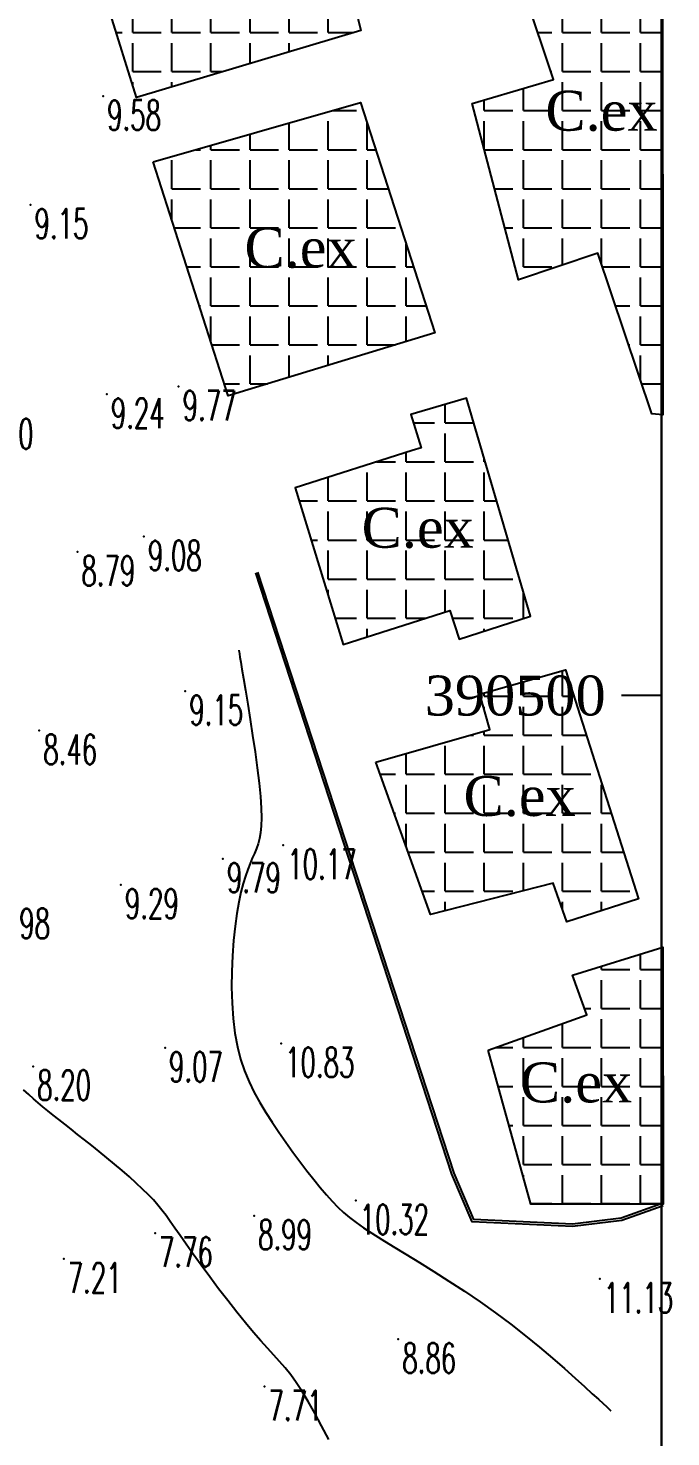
# Model space of a CAD drawing. Header units: millimetres. Extents: x 88261 to 90953, y 390274 to 392322.
# Drawn here: x 90872.6 to 90953, y 390404.7 to 390581.1 of the extents above; entities that cross this region are included whole.
import ezdxf
from ezdxf.enums import TextEntityAlignment as Align

# ---------------------------------------------------------------- set-up
doc = ezdxf.new("R2010")
doc.units = ezdxf.units.MM
doc.header["$LTSCALE"] = 25
for name, color, linetype in [('Carroyage(1)', 7, 'Continuous'), ('Carroyage(1)_Textes', 7, 'Continuous'), ('CN_01_00', 42, 'Continuous'), ('CN_02_00', 16, 'Continuous'), ('route', 253, 'Continuous'), ('TopoAlt', 7, 'Continuous'), ('TOPOJIS', 7, 'Continuous')]:
    doc.layers.add(name, color=color, linetype=linetype)
doc.styles.add('Romans 1.0', font='Romans.shx', dxfattribs={"width": 0.99, "height": 1})
doc.styles.get("Standard").update_dxf_attribs({"font": 'times.ttf'})
pattern_1 = [(0, (-0.35, -2.46), (0, 4.8895), [3.556, -1.3335]), (90, (-0.35, -2.46), (-4.8895, 3e-16), [3.556, -1.3335])]

# ---------------------------------------------------------------- blocks, each defined once
blk = doc.blocks.new('TCPOINT')
at = {"color": 0}
blk.add_point((0, 0), dxfattribs=at)
at = {"layer": 'TopoAlt', "style": 'Romans 1.0', "width": 0.99}
blk.add_attdef('ALT', text='', height=200, dxfattribs=at).set_placement((0.5, -0.5), align=Align.TOP_LEFT)

msp = doc.modelspace()

# ---------------------------------------------------------------- hatches: boundary and pattern name
h = msp.add_hatch()
h.set_pattern_fill('ANGLE', color=8, scale=0.7)
h.set_pattern_definition(pattern_1)
h.paths.add_polyline_path([(90914.22, 390580.85), (90912.89, 390586.41), (90909.02, 390585.41), (90906.59, 390593.19), (90909.28, 390594.2), (90903.95, 390608.88), (90895.1, 390605.49), (90896.97, 390600.61), (90881.94, 390595.91), (90879.19, 390594.7), (90886.13, 390572.46)])
h = msp.add_hatch()
h.set_pattern_fill('ANGLE', color=8, scale=0.7)
h.set_pattern_definition(pattern_1)
h.paths.add_polyline_path([(90938.36, 390574.72), (90928.18, 390571.71), (90933.97, 390549.59), (90943.89, 390552.93), (90950.66, 390532.81), (90952.03, 390532.69), (90952, 390593.12), (90948.6, 390602.27), (90931.14, 390596.33)])
h = msp.add_hatch()
h.set_pattern_fill('ANGLE', color=8, scale=0.7)
h.set_pattern_definition(pattern_1)
h.paths.add_polyline_path([(90914.18, 390571.82), (90888.21, 390564.37), (90897.63, 390535.08), (90923.49, 390542.98)])
h = msp.add_hatch()
h.set_pattern_fill('ANGLE', color=8, scale=0.7)
h.set_pattern_definition(pattern_1)
h.paths.add_polyline_path([(90925.36, 390508.2), (90926.53, 390504.59), (90935.45, 390507.46), (90927.44, 390534.77), (90920.47, 390532.73), (90921.79, 390528.58), (90906.01, 390523.57), (90912.03, 390503.92)])
h = msp.add_hatch()
h.set_pattern_fill('ANGLE', color=8, scale=0.7)
h.set_pattern_definition(pattern_1)
h.paths.add_polyline_path([(90939.85, 390500.75), (90929.12, 390497.7), (90930.39, 390493.29), (90916.11, 390489.2), (90922.96, 390470.13), (90938.29, 390474.02), (90940, 390469.19), (90948.99, 390472.06)])
h = msp.add_hatch()
h.set_pattern_fill('ANGLE', color=8, scale=0.7)
h.set_pattern_definition(pattern_1)
h.paths.add_polyline_path([(90952.06, 390466.01), (90940.74, 390462.51), (90942.51, 390457.53), (90930.15, 390453.13), (90935.52, 390433.82), (90952.07, 390433.83)])

# ---------------------------------------------------------------- linework, layer by layer
at = {"elevation": 14.57}
msp.add_lwpolyline([(88260.96, 392322.08), (90951.88, 392322.08), (90951.88, 390274.46), (88260.96, 390274.46)], close=True, dxfattribs=at)
at = {"color": 8, "flags": 128}
for points in [[(90881.94, 390595.91), (90896.97, 390600.61), (90895.1, 390605.49), (90903.95, 390608.88), (90909.28, 390594.2), (90906.59, 390593.19), (90909.02, 390585.41), (90912.89, 390586.41), (90914.22, 390580.85), (90886.13, 390572.46), (90879.19, 390594.7)], [(90888.21, 390564.37), (90914.18, 390571.82), (90923.49, 390542.98), (90897.63, 390535.08)], [(90916.11, 390489.2), (90930.39, 390493.29), (90929.12, 390497.7), (90939.85, 390500.75), (90948.99, 390472.06), (90940, 390469.19), (90938.29, 390474.02), (90922.96, 390470.13)]]:
    msp.add_lwpolyline(points, close=True, dxfattribs=at)
for points in [[(90931.14, 390596.33), (90948.6, 390602.27), (90952, 390593.12), (90952.03, 390532.69), (90950.66, 390532.81), (90943.89, 390552.93), (90933.97, 390549.59), (90928.18, 390571.71), (90938.36, 390574.72), (90931.14, 390596.33)], [(90920.67, 390528.23), (90906.01, 390523.57), (90912.03, 390503.92), (90925.36, 390508.2), (90926.53, 390504.59), (90935.45, 390507.46), (90927.44, 390534.77), (90920.47, 390532.73), (90921.79, 390528.58), (90920.67, 390528.23)], [(90930.15, 390453.13), (90942.51, 390457.53), (90940.74, 390462.51), (90952.06, 390466.01), (90952.07, 390433.83), (90935.52, 390433.82), (90930.15, 390453.13)]]:
    msp.add_lwpolyline(points, dxfattribs=at)
at = {"layer": 'Carroyage(1)'}
msp.add_line((90951.88, 390497.54), (90946.88, 390497.54), dxfattribs=at)
msp.add_lwpolyline([(88260.96, 390274.46), (90951.88, 390274.46), (90951.88, 392322.08), (88260.96, 392322.08)], close=True, dxfattribs=at)
at = {"layer": 'CN_01_00', "elevation": 8, "flags": 128}
msp.add_lwpolyline([(90910.21, 390404.36), (90909.3, 390406.04), (90908.45, 390407.63), (90907.63, 390409.09), (90906.87, 390410.38), (90906.14, 390411.5), (90905.44, 390412.46), (90904.75, 390413.33), (90904.05, 390414.13), (90903.32, 390414.93), (90902.55, 390415.77), (90901.71, 390416.69), (90900.79, 390417.74), (90899.77, 390418.96), (90898.69, 390420.31), (90897.56, 390421.75), (90896.42, 390423.24), (90895.3, 390424.74), (90894.22, 390426.19), (90893.23, 390427.56), (90892.34, 390428.81), (90891.58, 390429.89), (90890.93, 390430.83), (90890.36, 390431.65), (90889.83, 390432.39), (90889.32, 390433.06), (90888.81, 390433.71), (90888.25, 390434.35), (90887.62, 390435.01), (90886.9, 390435.72), (90886.1, 390436.47), (90885.24, 390437.25), (90884.32, 390438.05), (90883.38, 390438.85), (90882.42, 390439.65), (90881.46, 390440.43), (90880.53, 390441.18), (90879.63, 390441.9), (90878.76, 390442.57), (90877.94, 390443.22), (90877.15, 390443.83), (90876.4, 390444.42), (90875.7, 390444.97), (90875.03, 390445.51), (90874.4, 390446.02), (90873.81, 390446.52), (90873.23, 390447.02), (90872.63, 390447.55), (90871.99, 390448.14)], dxfattribs=at)
at = {"layer": 'CN_02_00', "elevation": 10, "flags": 128}
msp.add_lwpolyline([(90898.94, 390503.21), (90898.94, 390503.2), (90898.95, 390503.16), (90898.97, 390503.03), (90899.01, 390502.77), (90899.08, 390502.35), (90899.19, 390501.72), (90899.33, 390500.84), (90899.53, 390499.68), (90899.77, 390498.2), (90900.06, 390496.47), (90900.36, 390494.55), (90900.67, 390492.53), (90900.98, 390490.48), (90901.25, 390488.47), (90901.48, 390486.58), (90901.65, 390484.89), (90901.75, 390483.44), (90901.78, 390482.23), (90901.75, 390481.21), (90901.66, 390480.35), (90901.53, 390479.61), (90901.35, 390478.96), (90901.14, 390478.36), (90900.9, 390477.77), (90900.63, 390477.15), (90900.36, 390476.49), (90900.07, 390475.75), (90899.78, 390474.93), (90899.49, 390473.98), (90899.21, 390472.9), (90898.94, 390471.66), (90898.7, 390470.24), (90898.48, 390468.63), (90898.29, 390466.85), (90898.15, 390464.95), (90898.07, 390462.98), (90898.04, 390460.99), (90898.09, 390459), (90898.22, 390457.07), (90898.44, 390455.24), (90898.76, 390453.55), (90899.17, 390451.98), (90899.66, 390450.52), (90900.23, 390449.14), (90900.87, 390447.83), (90901.57, 390446.56), (90902.32, 390445.31), (90903.12, 390444.08), (90903.96, 390442.83), (90904.83, 390441.58), (90905.71, 390440.35), (90906.59, 390439.16), (90907.47, 390438.01), (90908.32, 390436.92), (90909.14, 390435.92), (90909.92, 390435), (90910.65, 390434.19), (90911.36, 390433.47), (90912.07, 390432.8), (90912.82, 390432.17), (90913.64, 390431.54), (90914.57, 390430.88), (90915.62, 390430.18), (90916.85, 390429.41), (90918.26, 390428.54), (90919.84, 390427.58), (90921.55, 390426.53), (90923.37, 390425.4), (90925.26, 390424.2), (90927.21, 390422.93), (90929.16, 390421.6), (90931.1, 390420.21), (90933, 390418.79), (90934.83, 390417.34), (90936.58, 390415.92), (90938.21, 390414.53), (90939.71, 390413.23), (90941.06, 390412.03), (90942.23, 390410.97), (90943.21, 390410.08), (90943.98, 390409.38), (90944.56, 390408.85), (90944.97, 390408.47), (90945.25, 390408.22), (90945.41, 390408.06), (90945.5, 390407.98), (90945.53, 390407.95), (90945.54, 390407.95)], dxfattribs=at)
at = {"layer": 'route', "color": 252, "elevation": 9.74, "flags": 128}
for points in [[(90952.07, 390433.61), (90946.91, 390431.8), (90940.72, 390431.03), (90928.17, 390431.62), (90925.62, 390437.58), (90901.06, 390512.91)], [(90951.97, 390433.9), (90946.84, 390432.09), (90940.71, 390431.33), (90928.38, 390431.91), (90925.9, 390437.69), (90901.34, 390513.01)]]:
    msp.add_lwpolyline(points, dxfattribs=at)

# ---------------------------------------------------------------- block references
at = {"layer": 'TOPOJIS'}
ref = msp.add_blockref('TCPOINT', (90881.95, 390572.61, 9.58), dxfattribs=at)
ref.add_attrib('ALT', '9.58', dxfattribs={"layer": 'TopoAlt', "height": 3.75, "style": 'Romans 1.0', "width": 0.6}).set_placement((90882.45, 390572.11, 9.58), align=Align.TOP_LEFT)
ref = msp.add_blockref('TCPOINT', (90872.85, 390559.02, 9.15), dxfattribs=at)
ref.add_attrib('ALT', '9.15', dxfattribs={"layer": 'TopoAlt', "height": 3.75, "style": 'Romans 1.0', "width": 0.6}).set_placement((90873.35, 390558.52, 9.15), align=Align.TOP_LEFT)
ref = msp.add_blockref('TCPOINT', (90882.41, 390535.27, 9.24), dxfattribs=at)
ref.add_attrib('ALT', '9.24', dxfattribs={"layer": 'TopoAlt', "height": 3.75, "style": 'Romans 1.0', "width": 0.6}).set_placement((90882.91, 390534.77, 9.24), align=Align.TOP_LEFT)
ref = msp.add_blockref('TCPOINT', (90891.41, 390536.24, 9.77), dxfattribs=at)
ref.add_attrib('ALT', '9.77', dxfattribs={"layer": 'TopoAlt', "height": 3.75, "style": 'Romans 1.0', "width": 0.6}).set_placement((90891.91, 390535.74, 9.77), align=Align.TOP_LEFT)
ref = msp.add_blockref('TCPOINT', (90866, 390532.68, 8.9), dxfattribs=at)
ref.add_attrib('ALT', '8.90', dxfattribs={"layer": 'TopoAlt', "height": 3.75, "style": 'Romans 1.0', "width": 0.6}).set_placement((90866.5, 390532.18, 8.9), align=Align.TOP_LEFT)
ref = msp.add_blockref('TCPOINT', (90887.05, 390517.44, 9.08), dxfattribs=at)
ref.add_attrib('ALT', '9.08', dxfattribs={"layer": 'TopoAlt', "height": 3.75, "style": 'Romans 1.0', "width": 0.6}).set_placement((90887.55, 390516.94, 9.08), align=Align.TOP_LEFT)
ref = msp.add_blockref('TCPOINT', (90878.73, 390515.54, 8.79), dxfattribs=at)
ref.add_attrib('ALT', '8.79', dxfattribs={"layer": 'TopoAlt', "height": 3.75, "style": 'Romans 1.0', "width": 0.6}).set_placement((90879.23, 390515.04, 8.79), align=Align.TOP_LEFT)
ref = msp.add_blockref('TCPOINT', (90892.24, 390498.09, 9.15), dxfattribs=at)
ref.add_attrib('ALT', '9.15', dxfattribs={"layer": 'TopoAlt', "height": 3.75, "style": 'Romans 1.0', "width": 0.6}).set_placement((90892.74, 390497.59, 9.15), align=Align.TOP_LEFT)
ref = msp.add_blockref('TCPOINT', (90873.96, 390493.16, 8.46), dxfattribs=at)
ref.add_attrib('ALT', '8.46', dxfattribs={"layer": 'TopoAlt', "height": 3.75, "style": 'Romans 1.0', "width": 0.6}).set_placement((90874.46, 390492.66, 8.46), align=Align.TOP_LEFT)
ref = msp.add_blockref('TCPOINT', (90904.51, 390478.8, 10.17), dxfattribs=at)
ref.add_attrib('ALT', '10.17', dxfattribs={"layer": 'TopoAlt', "height": 3.75, "style": 'Romans 1.0', "width": 0.6}).set_placement((90905.01, 390478.3, 10.17), align=Align.TOP_LEFT)
ref = msp.add_blockref('TCPOINT', (90896.95, 390477.1, 9.79), dxfattribs=at)
ref.add_attrib('ALT', '9.79', dxfattribs={"layer": 'TopoAlt', "height": 3.75, "style": 'Romans 1.0', "width": 0.6}).set_placement((90897.45, 390476.6, 9.79), align=Align.TOP_LEFT)
ref = msp.add_blockref('TCPOINT', (90884.18, 390473.84, 9.29), dxfattribs=at)
ref.add_attrib('ALT', '9.29', dxfattribs={"layer": 'TopoAlt', "height": 3.75, "style": 'Romans 1.0', "width": 0.6}).set_placement((90884.68, 390473.34, 9.29), align=Align.TOP_LEFT)
ref = msp.add_blockref('TCPOINT', (90868.06, 390471.36, 8.98), dxfattribs=at)
ref.add_attrib('ALT', '8.98', dxfattribs={"layer": 'TopoAlt', "height": 3.75, "style": 'Romans 1.0', "width": 0.6}).set_placement((90868.56, 390470.86, 8.98), align=Align.TOP_LEFT)
ref = msp.add_blockref('TCPOINT', (90889.7, 390453.4, 9.07), dxfattribs=at)
ref.add_attrib('ALT', '9.07', dxfattribs={"layer": 'TopoAlt', "height": 3.75, "style": 'Romans 1.0', "width": 0.6}).set_placement((90890.2, 390452.9, 9.07), align=Align.TOP_LEFT)
ref = msp.add_blockref('TCPOINT', (90904.24, 390453.97, 10.83), dxfattribs=at)
ref.add_attrib('ALT', '10.83', dxfattribs={"layer": 'TopoAlt', "height": 3.75, "style": 'Romans 1.0', "width": 0.6}).set_placement((90904.74, 390453.47, 10.83), align=Align.TOP_LEFT)
ref = msp.add_blockref('TCPOINT', (90873.19, 390451.09, 8.2), dxfattribs=at)
ref.add_attrib('ALT', '8.20', dxfattribs={"layer": 'TopoAlt', "height": 3.75, "style": 'Romans 1.0', "width": 0.6}).set_placement((90873.69, 390450.59, 8.2), align=Align.TOP_LEFT)
ref = msp.add_blockref('TCPOINT', (90913.58, 390434.29, 10.32), dxfattribs=at)
ref.add_attrib('ALT', '10.32', dxfattribs={"layer": 'TopoAlt', "height": 3.75, "style": 'Romans 1.0', "width": 0.6}).set_placement((90914.08, 390433.79, 10.32), align=Align.TOP_LEFT)
ref = msp.add_blockref('TCPOINT', (90900.86, 390432.38, 8.99), dxfattribs=at)
ref.add_attrib('ALT', '8.99', dxfattribs={"layer": 'TopoAlt', "height": 3.75, "style": 'Romans 1.0', "width": 0.6}).set_placement((90901.36, 390431.88, 8.99), align=Align.TOP_LEFT)
ref = msp.add_blockref('TCPOINT', (90888.45, 390430.21, 7.76), dxfattribs=at)
ref.add_attrib('ALT', '7.76', dxfattribs={"layer": 'TopoAlt', "height": 3.75, "style": 'Romans 1.0', "width": 0.6}).set_placement((90888.95, 390429.71, 7.76), align=Align.TOP_LEFT)
ref = msp.add_blockref('TCPOINT', (90877.02, 390426.96, 7.21), dxfattribs=at)
ref.add_attrib('ALT', '7.21', dxfattribs={"layer": 'TopoAlt', "height": 3.75, "style": 'Romans 1.0', "width": 0.6}).set_placement((90877.52, 390426.46, 7.21), align=Align.TOP_LEFT)
ref = msp.add_blockref('TCPOINT', (90944.15, 390424.47, 11.12), dxfattribs=at)
ref.add_attrib('ALT', '11.13', dxfattribs={"layer": 'TopoAlt', "height": 3.75, "style": 'Romans 1.0', "width": 0.6}).set_placement((90944.65, 390423.97, 11.12), align=Align.TOP_LEFT)
ref = msp.add_blockref('TCPOINT', (90918.91, 390416.92, 8.86), dxfattribs=at)
ref.add_attrib('ALT', '8.86', dxfattribs={"layer": 'TopoAlt', "height": 3.75, "style": 'Romans 1.0', "width": 0.6}).set_placement((90919.41, 390416.42, 8.86), align=Align.TOP_LEFT)
ref = msp.add_blockref('TCPOINT', (90902.16, 390410.98, 7.71), dxfattribs=at)
ref.add_attrib('ALT', '7.71', dxfattribs={"layer": 'TopoAlt', "height": 3.75, "style": 'Romans 1.0', "width": 0.6}).set_placement((90902.66, 390410.48, 7.71), align=Align.TOP_LEFT)

# ---------------------------------------------------------------- texts
at = {"color": 7, "linetype": 'Continuous'}
for p in [(90937.33, 390568.3), (90899.65, 390551.15), (90914.32, 390516.06), (90927.08, 390482.46), (90934.15, 390446.58)]:
    msp.add_text('C.ex', height=5, rotation=359.9731, dxfattribs=at).set_placement(p)
at = {"layer": 'Carroyage(1)_Textes'}
msp.add_text('390500', height=5, dxfattribs=at).set_placement((90922.23, 390495.04))

doc.saveas('drawing.dxf')
